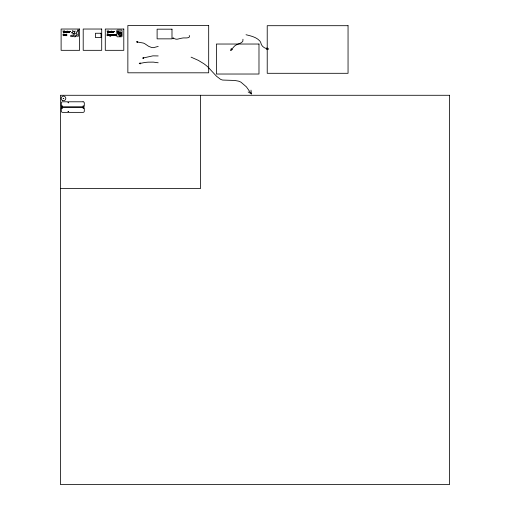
<?xml version="1.0" encoding="UTF-8"?>
<svg xmlns="http://www.w3.org/2000/svg" width="510" height="510" viewBox="0 0 510 510"><rect width="100%" height="100%" fill="white"/><g stroke="black" fill="none" stroke-linecap="round" stroke-linejoin="round"><path stroke-width="0.76" d="M121.731 34.833L121.546 34.266A0.956 0.956 0 0 1 121.539 33.577M109.624 35.407L109.605 35.681A0.733 0.733 0 0 1 109.331 35.694L109.038 34.75L108.33 35.687L108.764 34.45A1.058 1.058 0 0 1 108.777 34.68L108.783 34.705M66.734 31.76L66.294 31.333A0.714 0.714 0 0 0 65.592 32.104L66.09 32.583A0.701 0.701 0 0 0 66.702 32.385L66.549 32.155M110.81 31.76L110.37 31.333A0.714 0.714 0 0 0 109.669 32.104L110.166 32.583M63.323 34.846C63.457 33.762 65.229 35.024 63.928 33.96A0.899 0.899 0 0 0 62.985 34.635L62.959 34.737A1.249 1.249 0 0 0 62.947 35.037L63.508 35.687A0.912 0.912 0 0 0 64.349 35.368L63.316 34.98M109.522 35.349L109.452 34.527L108.802 34.68M65.675 35.337L65.784 34.457L65.095 35.394L65.006 34.457L64.649 34.457L64.649 35.592L65.694 35.687M113.386 35.337L113.214 34.457A0.905 0.905 0 0 0 113.15 34.661L112.857 34.45M65.446 31.964L65.038 31.333A0.708 0.708 0 0 0 64.298 32.098L64.732 32.576M109.522 31.964L109.114 31.333A0.708 0.708 0 0 0 108.375 32.098L108.808 32.576M232.49 49.451L230.769 50.362L231.298 48.412M63.591 32.168L64.502 30.855L63.731 32.57L63.329 32.57L62.972 30.855L63.355 30.855L63.546 32.009M107.667 32.168L108.579 30.855L107.801 32.57L107.4 32.57L107.049 30.855L107.431 30.855L107.623 32.009M70.119 31.709L70.252 31.365M112.073 34.827L112.206 34.482M114.189 31.709L114.329 31.365M120.545 33.558L120.641 32.576L121.099 32.493A1.045 1.045 0 0 1 121.507 32.774L121.622 33.38M69.73 31.607L70.08 31.333M111.69 34.718L112.041 34.444M113.806 31.607L114.157 31.333M114.285 35.184L114.967 34.457L113.972 35.687L113.679 34.457L114.202 35.184M230.769 50.362L234.402 46.206A11.755 11.755 0 0 1 236.079 45.039C238.431 43.42 243.888 43.191 242.97 39.225M66.529 32.175L65.975 32.124L66.415 31.792M110.606 32.175L110.052 32.124L110.491 31.792M74.352 34.941L74.307 34.98A3.066 3.066 0 0 1 74.026 35.215A3.245 3.245 0 0 1 73.332 35.604L72.394 35.751A1.128 1.128 0 0 1 71.993 35.604L71.355 35.177L70.782 35.528A1.294 1.294 0 0 0 70.609 35.91L70.782 36.561L71.668 36.663A6.949 6.949 0 0 0 72.235 36.573L72.324 36.554A4.985 4.985 0 0 0 73.013 36.357L73.638 36.261A0.701 0.701 0 0 1 73.918 36.42L74.938 36.937A1.281 1.281 0 0 0 75.263 36.612M140.448 63.833L139.268 63.591L140.167 62.794M74.46 34.839L75.212 35.158A1.785 1.785 0 0 1 75.416 35.7A1.383 1.383 0 0 1 75.314 36.624M67.651 32.251L67.409 31.614L67.849 31.346L67.141 31.002L67.346 32.583A0.682 0.682 0 0 0 67.747 32.512L67.709 32.219M66.753 35.368L66.504 34.731L66.944 34.457L66.236 34.113L65.968 34.731L66.447 35.7A0.682 0.682 0 0 0 66.848 35.623L66.804 35.33M111.703 32.264L111.48 31.614L111.919 31.346L111.212 31.002L111.422 32.583A0.682 0.682 0 0 0 111.824 32.512M158.208 46.41L153.491 47.66A8.683 8.683 0 0 1 151.502 47.449L148.69 46.346L145.082 43.905A11.194 11.194 0 0 0 143.399 43.069L136.706 41.884L137.713 41.463M143.724 58.44L142.806 58.076L143.724 57.706M139.268 63.591L144.426 62.545A51.14 51.14 0 0 1 148.149 62.163L153.319 62.112L158.189 62.787M69.985 31.665L69.284 32.57L69.717 31.333A1.065 1.065 0 0 1 69.723 31.582M114.061 31.665L113.354 32.57L113.787 31.333A1.065 1.065 0 0 1 113.8 31.582M173.247 38.754L172.852 38.135L173.572 37.969M266.456 49.323L268.368 49.017L266.826 47.844M113.392 35.694L112.181 35.228A0.689 0.689 0 0 1 112.818 34.38M111.939 34.776L111.237 35.687L111.671 34.45A1.065 1.065 0 0 1 111.684 34.693M142.806 58.076L152.898 55.851L158.189 55.934M65.427 32.034L64.649 32.041L65.395 32.372A0.695 0.695 0 0 1 64.738 32.544M109.503 32.034L108.719 32.041L109.471 32.372A0.695 0.695 0 0 1 108.815 32.544M117.319 30.084L121.711 30.084M65.14 31.856L64.662 31.856L65.14 31.824M109.216 31.856L108.738 31.856L109.216 31.824M115.783 34.967L115.305 34.967L115.783 34.935M117.16 36.796L121.546 36.796M60.39 188.604L200.449 188.604L200.449 95.281M110.447 34.444L110.766 34.693A0.905 0.905 0 0 1 110.842 34.463L110.976 35.636A0.72 0.72 0 0 1 110.236 36.223A0.842 0.842 0 0 1 109.72 36.095L110.638 35.502L109.809 35.209A0.682 0.682 0 0 1 110.441 34.38M246.03 34.737C250.754 35.917 256.001 37.007 259.52 40.647A7.637 7.637 0 0 1 260.75 42.572C261.305 46.429 264.741 48.571 268.368 49.017M191.078 57.145L198.32 60.358L203.809 63.693A41.775 41.775 0 0 1 207.978 67.065L216.514 76.239L220.447 79.248A9.888 9.888 0 0 0 222.717 80.057L234.689 80.459L238.368 81.109A13.521 13.521 0 0 1 241.02 82.231L246.406 86.859L251.392 93.942L248.14 91.921M172.852 38.135L175.822 39.136A6.853 6.853 0 0 0 177.41 39.168L180.425 38.486A16.843 16.843 0 0 1 183.676 37.918C185.385 37.874 190.842 38.518 189.261 35.464M136.706 41.884L137.655 42.419M119.302 33.354L118.945 32.857A0.918 0.918 0 0 1 118.9 32.519L119.11 31.582L118.639 31.257A1.32 1.32 0 0 0 118.001 31.365M110.625 32.155L110.766 32.379A0.701 0.701 0 0 1 110.173 32.557M119.946 36.561L117.861 31.601M120.169 31.486L121.297 33.972M117.115 31.429L118.651 35.26M119.334 32.047L120.768 36.35M250.99 90.136L251.392 93.942M122.037 30.581L122.037 36.465M116.835 30.415L116.835 36.299M117.306 32.755A1.364 1.364 0 0 1 117.982 31.327M119.308 33.348A1.581 1.581 0 0 0 119.837 33.647L119.869 33.66A0.963 0.963 0 0 0 120.589 33.705M121.711 34.833A0.79 0.79 0 0 1 121.087 35.566L120.589 35.471A1.364 1.364 0 0 1 120.003 34.903M110.695 34.98C110.364 36.216 109.867 34.246 110.695 34.98M116.102 34.941L115.732 34.45A0.708 0.708 0 0 0 114.941 35.215L115.375 35.687A0.695 0.695 0 0 0 116.044 35.496L115.292 35.184L116.102 35.005M68.263 31.977C68.946 32.927 68.767 30.734 68.27 31.932M112.34 31.977C112.927 32.971 112.965 30.759 112.34 31.932M112.544 35.082C113.194 36.044 113.067 33.889 112.551 35.043M61.927 106.055L62.545 106.137L61.927 106.023M61.927 108.043L62.545 108.133L61.927 108.018M63.202 98.373L63.826 98.455L63.214 98.315M68.053 102.682L68.678 102.739L68.053 102.682M68.053 111.416L68.678 111.473L68.059 111.39M83.073 108.043L83.697 108.101L83.073 108.043M83.073 106.055L83.697 106.112L83.073 106.055M107.208 33.972L106.998 35.687L108.101 35.687L107.406 35.381L108.12 34.667L107.495 34.667L107.54 34.272L108.311 33.972L107.208 33.972M73.886 33.277L73.083 34.693L72.904 33.074L71.304 32.742L72.79 32.066L72.611 30.447L73.708 31.652L75.199 30.982L74.39 32.398L75.486 33.609L73.886 33.277M208.686 25.5L127.857 25.5L127.857 72.809L208.686 72.809L208.686 25.5M348.05 25.698L267.221 25.698L267.221 73.3L348.05 73.3L348.05 25.698M79.624 29.032L61.111 29.032L61.111 50.324L79.624 50.324L79.624 29.032M101.707 29.032L83.2 29.032L83.2 50.324L101.707 50.324L101.707 29.032M123.796 29.032L105.283 29.032L105.283 50.324L123.796 50.324L123.796 29.032M171.991 29.178L157.112 29.178L157.112 38.856L171.991 38.856L171.991 29.178M78.495 30.071L77.463 30.071L77.463 31.92L76.43 31.92L76.43 34.049L77.233 34.049L77.233 35.043L76.43 35.043L76.43 36.165L78.495 36.165L78.495 30.071M118.798 32.206L118.059 32.206L118.059 33.348L118.798 33.348L118.798 32.206M101.031 33.252L95.427 33.252L95.427 37.555L101.031 37.555L101.031 33.252M258.984 44.032L216.387 44.032L216.387 74.026L258.984 74.026L258.984 44.032M449.61 95.281L60.39 95.281L60.39 484.5L449.61 484.5L449.61 95.281M83.079 101.79L62.545 101.79A1.224 1.224 0 0 0 61.315 103.02L61.315 105.774A1.224 1.224 0 0 0 62.545 107.004L83.079 107.004A1.224 1.224 0 0 0 84.303 105.774L84.303 103.02A1.224 1.224 0 0 0 83.079 101.79M83.079 107.157L62.545 107.157A1.224 1.224 0 0 0 61.315 108.381L61.315 111.142A1.224 1.224 0 0 0 62.545 112.366L83.079 112.366A1.224 1.224 0 0 0 84.303 111.142L84.303 108.381A1.224 1.224 0 0 0 83.079 107.157M112.799 31.339L112.742 31.333A0.714 0.714 0 0 0 111.964 32.034L112.461 32.583A0.714 0.714 0 0 0 113.245 31.881L112.857 31.352M68.722 31.339L68.665 31.333A0.714 0.714 0 0 0 67.887 32.034L68.385 32.583A0.714 0.714 0 0 0 69.169 31.881L68.722 31.339M62.194 100.279A2.301 2.301 0 0 0 65.803 98.608A2.301 2.301 0 0 0 62.551 96.314A2.301 2.301 0 0 0 62.194 100.279"/></g></svg>
